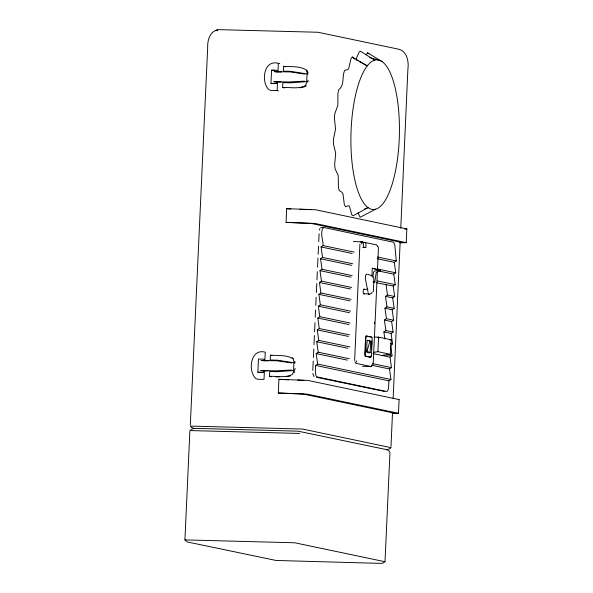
<?xml version="1.0" encoding="UTF-8"?>
<svg xmlns="http://www.w3.org/2000/svg" width="593" height="593" viewBox="0 0 593 593"><rect width="100%" height="100%" fill="white"/><g stroke="black" fill="none" stroke-linecap="round" stroke-linejoin="round"><path stroke-width="0.89" d="M291.245 370.002L276.42 370.818L260.646 370.595L263.574 370.833L263.507 372.397L257.844 372.248L258.444 359.039L264.107 359.188L264.033 360.752L268.444 360.84M304.365 81.152L289.532 81.96L273.758 81.745L276.694 81.982L276.62 83.546L270.964 83.391L271.564 70.189L277.22 70.337L277.153 71.894L281.556 71.99M313.786 349.166L313.415 357.364M313.993 344.607L314.409 335.49M314.987 322.733L314.579 331.843M190.835 429.436L194.007 428.442L196.861 428.398L298.057 431.17L386.703 449.664L389.127 450.932L389.972 452.392L385.005 561.734L382.559 563.268L378.794 563.328L276.101 560.467L187.373 541.972L184.927 539.897L189.893 430.555L299.71 433.439M190.316 424.966L207.676 47.722C207.357 40.873 209.655 31.37 217.49 30.013L215.341 30.606L218.728 29.65L317.989 32.259L398.57 49.182C407.043 51.161 408.977 61.716 407.895 69.151L400.772 228.231M267.984 370.884L264.396 370.847L264.004 379.431L257.985 379.275L255.909 378.63C247.533 371.136 250.483 347.995 265.241 352.198L264.849 360.781M278.54 90.877L277.124 90.581L277.509 81.997L281.104 82.034M277.969 71.923L278.354 63.34C263.603 59.137 260.646 82.286 269.022 89.78L271.097 90.425L277.124 90.581M271.653 376.8L269.496 376.347L269.711 371.5L277.146 371.7L294.032 370.477L293.594 369.802L293.883 363.376L294.38 362.857L293.053 358.772C286.449 354.681 277.932 355.756 270.452 355.177L270.23 360.018L277.672 360.218L294.38 362.857M284.766 87.942L282.609 87.49L282.831 82.649L290.266 82.842L307.152 81.619L306.707 80.952L307.004 74.525L307.493 74.006L306.173 69.915C299.561 65.83 291.052 66.905 283.573 66.327L283.35 71.167L290.785 71.36L307.493 74.006M393.255 413.21L394.004 413.106L303.379 394.078L278.31 393.018L278.932 379.305L307.819 380.41L399.104 399.578L398.481 413.284L392.077 413.462M399.638 242.544L401.757 242.463L311.125 223.428L286.063 222.375L286.686 208.662L315.572 209.759L406.85 228.935L406.235 242.641L399.823 242.811M315.231 317.262L315.565 309.969M315.78 305.417L316.158 297.212M316.365 292.653L316.788 283.543M316.959 279.896L317.337 271.698M317.544 267.139L317.967 258.029M318.137 254.382L318.515 246.177M318.723 241.751L319.086 233.79M313.245 361.011L312.785 370.395M371.907 276.264L372.271 268.236L380.269 270.282L379.883 271.253L377.133 271.742L376.184 272.669L374.783 282.179L374.309 282.164M371.514 349.151L371.893 340.864M374.457 323.852L374.539 322.029M373.546 352.353L377.911 351.679L378.579 337.143L374.02 337.024M381.803 355.681L390.55 354.332L391.21 339.796L378.579 337.143M390.995 446.499L392.529 412.276M393.144 398.407L400.149 242.1M390.95 379.461L317.655 364.065L315.654 365.436L315.357 371.285L315.869 375.488L316.573 376.681L317.44 376.985L386.095 391.402L386.977 391.469L387.77 390.594L388.408 388.808L388.956 380.832L390.95 379.461L389.482 368.979L391.476 367.608L390.031 357.134L392.025 355.763L390.557 345.282L392.551 343.91L391.106 333.436L393.1 332.065L391.632 321.584L393.633 320.213L392.166 309.731L394.16 308.36L392.692 297.879L394.686 296.507L393.218 286.026L395.22 284.662L393.752 274.181L395.746 272.81L394.278 262.328L396.272 260.957L394.879 245.487L393.715 242.285L324.334 227.593L320.843 227.46M373.464 291.534L373.827 278.213L373.249 276.961M359.914 244.064L354.636 360.396M307.849 81.878L308.063 80.314M294.84 369.95L295.062 368.386M372.775 277.302L373.538 272.113L374.479 271.186L377.659 270.23L377.622 269.726L372.271 268.236M366.926 340.3L369.528 340.849L369.795 341.464L367.393 350.048L366.244 351.723M371.225 355.6L370.566 357.364L365.229 356.245L364.725 354.236L365.711 336.327L366.155 335.89L371.492 337.009L371.87 337.625M370.143 352.501L370.647 341.494L370.247 340.856L367.645 340.315L366.956 342.057L366.696 351.775L367.097 352.42L369.691 352.961L370.143 352.501L366.83 351.286M294.061 372.812L294.506 371.426M307.152 81.619L305.462 85.592C298.553 89.306 290.133 87.127 282.609 87.49M294.032 370.477L292.342 374.45C285.441 378.156 277.02 375.984 269.496 376.347M319.412 230.121L320.042 228.335M372.226 291.934L371.826 292.949L369.728 294.306L368.468 294.269L368.238 293.261L368.564 293.809L363.739 293.883L363.064 292.03L363.479 289.354L367.971 289.258M356.037 59.3L359.239 51.724L360.64 51.339L374.761 60.152M366.17 54.793L367.623 52.814L382.277 61.731M372.248 365.377L373.056 364.324L373.331 361.159L378.356 250.305L378.356 247.489L377.652 246.125M359.447 61.635L367.275 65.867L352.294 57.017L350.967 58.714L348.61 68.803L347.342 69.841L344.733 70.263C341.709 76.467 344.963 85.029 338.714 89.773L337.906 93.479L337.832 105.487L334.808 113.641L334.4 117.851L335.534 129.074L333.414 139.533L333.436 143.832L335.668 153.179L334.652 164.913L335.112 168.886L338.218 175.432L338.41 187.299L339.255 190.546L341.738 192.147L342.939 193.652L344.325 204.489L345.467 206.705L348.047 205.815L349.373 206.067L351.805 214.814L353.146 215.778L368.06 207.632L364.621 208.81M362.471 366.304L371.144 366.533L372.1 365.399M369.18 293.839L368.468 294.269M194.007 428.442L191.554 427.39L190.264 426.093L302.46 429.043L390.943 447.626L389.542 448.849L386.606 449.768M323.452 227.527C319.56 232.678 323.274 239.854 323.089 245.591L321.095 246.955L322.54 257.436L320.546 258.807L321.999 269.281L319.998 270.653L321.45 281.126L319.449 282.498L320.902 292.979L318.901 294.343L320.353 304.824L318.352 306.196L319.805 316.669L317.811 318.041L319.279 328.522L317.277 329.893L318.73 340.367L316.729 341.738L318.204 352.22L316.202 353.591L317.655 364.065M361.389 243.893L362.338 242.871M363.739 293.883L364.221 293.513M384.85 338.899L383.879 331.917L385.873 330.546L384.412 320.064L386.414 318.693L384.953 308.219L386.947 306.848L385.487 296.367L387.488 294.995L394.686 296.507M382.796 355.615L384.131 354.703M304.461 86.874L306.262 85.755M375.584 209.218L360.129 217.253L358.046 212.872M406.85 228.935L404.893 229.172M398.696 399.741L399.104 399.578M390.483 447.774L390.943 447.626M299.962 87.823L303.557 87.067M286.842 376.681L290.444 375.918M270.964 83.391L276.62 83.546M257.844 372.248L263.507 372.397M184.927 539.897L294.743 542.78L385.005 561.734M276.694 81.982L277.509 81.997M263.574 370.833L264.396 370.847M271.564 70.189L274.796 70.27M290.859 209.04L286.686 208.662M299.954 209.277L310.784 209.625M286.063 222.375L314.95 223.472L406.235 242.641M353.502 241.484L362.434 241.929L363.427 243.137L363.25 247.059L365.837 247.607L366.014 243.679L365.021 242.47L360.485 241.877L362.434 241.929M362.842 247.526L365.088 247.585M393.218 286.026L376.599 282.794M389.386 339.745L391.21 339.796M275.782 376.903L279.088 376.992M288.569 379.824L278.932 379.305M297.664 380.061L304.001 380.365M278.31 393.018L307.196 394.115L398.481 413.284M369.795 341.464L370.647 341.494M384.368 391.402L316.632 377.296M304.683 74.081L289.992 71.923L274.218 71.649L277.153 71.894M291.571 362.931L276.872 360.781L261.098 360.5L264.033 360.752M278.354 63.34L279.777 63.644M283.573 66.327L285.73 66.779M365.021 242.47L376.659 244.916L377.489 246.421M323.089 245.591L354.14 252.107M377.459 257.006L396.272 260.957M321.095 246.955L352.138 253.478M377.252 258.748L394.278 262.328M322.54 257.436L352.702 263.766M377.815 269.044L395.746 272.81M377.622 269.726L380.269 270.282M377.659 270.23L380.306 270.786M320.546 258.807L351.605 265.323M380.306 271.357L393.752 274.181M321.999 269.281L352.175 275.619M377.289 280.897L395.22 284.662M319.998 270.653L351.071 277.176M373.019 281.808L374.783 282.179M321.45 281.126L351.634 287.472M319.449 282.498L350.53 289.028M385.487 296.367L392.692 297.879M320.902 292.979L351.093 299.317M386.947 306.848L394.16 308.36M318.901 294.343L349.996 300.873M384.953 308.219L392.166 309.731M320.353 304.824L350.552 311.162M386.414 318.693L393.633 320.213M318.352 306.196L349.455 312.726M384.412 320.064L391.632 321.584M319.805 316.669L350.011 323.015M385.873 330.546L393.1 332.065M317.811 318.041L348.914 324.571M383.879 331.917L391.106 333.436M377.734 337.439L379.438 337.795M319.279 328.522L349.477 334.867M390.313 343.436L392.551 343.91M317.277 329.893L348.38 336.424M377.911 351.679L390.55 354.332M318.73 340.367L349.833 346.898M386.458 354.592L392.025 355.763M316.729 341.738L347.839 348.269M372.96 353.547L390.031 357.134M318.204 352.22L349.292 358.75M372.612 363.65L391.476 367.608M316.202 353.591L347.29 360.121M371.514 365.206L389.482 368.979M371.144 366.533L355.748 363.294L354.918 361.789M270.452 355.177L271.89 355.481M315.654 365.436L388.956 380.832M369.758 57.632L378.564 60.026A74.851 24.209 -88.5 0 1 394.293 176.388A74.851 24.209 -88.5 0 1 352.657 167.641A74.851 24.209 -88.5 0 1 378.564 60.026M367.66 274.218L371.9 275.782M366.867 274.381L366.4 274.188L365.481 275.76L365.332 278.747L368.068 292.275M356.319 59.945L357.883 60.79M292.156 357.735L293.29 358.543M367.623 52.814L368.957 53.778M352.294 57.017L354.755 59.1M363.961 288.991L364.399 289.547M313.964 376.614L312.8 373.405M356.148 360.774L356.853 362.138M306.974 70.093L307.478 71.316M307.723 71.931L308.049 73.339M294.765 361.485L295.092 362.894M386.028 284.521L387.488 294.995M365.844 337.899L365.221 355.481L365.592 356.059L370.84 357.164L371.492 355.377L372.115 337.795L371.752 337.217L366.496 336.112L365.844 337.899"/></g></svg>
